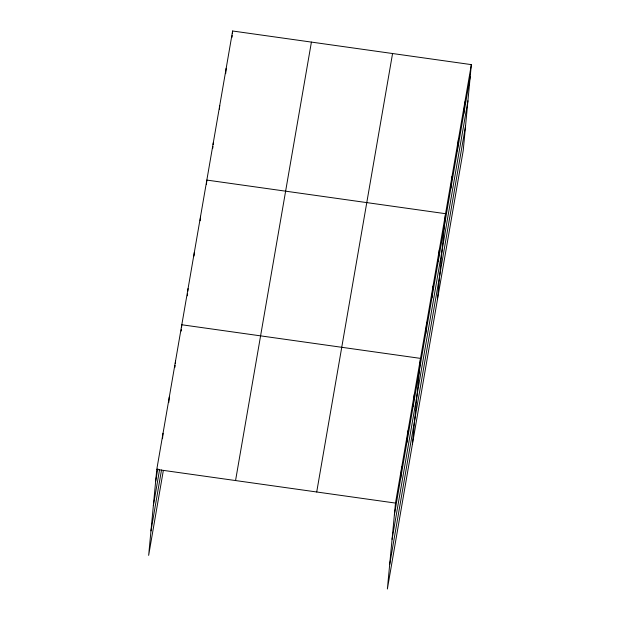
<?xml version="1.0" encoding="UTF-8"?>
<svg xmlns="http://www.w3.org/2000/svg" width="620" height="620" viewBox="0 0 620 620"><rect width="100%" height="100%" fill="white"/><g stroke="black" fill="none" stroke-linecap="round" stroke-linejoin="round"><path stroke-width="0.93" d="M471.347 64.62L395.49 503.084L387.368 589L463.225 150.544L471.347 64.62L232.632 31L156.775 469.456L148.653 555.38L163.308 470.657M162.517 438.689L163.029 433.287M168.78 402.519L169.291 397.11M174.949 367.249L175.119 365.444M175.29 363.646L175.545 360.941M181.21 331.072L181.381 329.274M181.552 327.469L181.807 324.764L420.523 358.391L412.401 444.308M187.38 295.802L187.55 294.004M187.806 291.299L188.061 288.594M193.983 256.029L194.324 252.417M200.151 220.751L200.578 216.248M206.413 184.582L206.84 180.079L445.555 213.699L437.433 299.615M212.776 148.211L212.947 146.413M213.117 144.607L213.288 142.809M219.395 109.143L219.736 105.54M225.672 73.679L226.184 68.27M232.035 37.309L232.206 35.503M232.376 33.705L232.632 31M400.644 478.625L401.752 466.907M406.898 442.447L408.007 430.737M413.16 406.278L414.268 394.56M425.677 333.932L426.785 322.214M431.931 297.755L433.039 286.045M438.193 261.586L439.301 249.868M450.895 188.147L452.003 176.429M457.343 150.877L458.451 139.159M463.791 113.607L464.899 101.889M155.667 481.174L157.805 468.798M153.349 505.657L159.611 469.487M150.97 530.89L161.51 469.968M235.554 480.554L311.411 42.098M316.712 491.986L392.569 53.529M394.382 514.794L470.239 76.338M392.072 539.284L467.93 100.828M389.685 564.51L465.543 126.054M156.775 469.456L395.49 503.084"/></g></svg>
